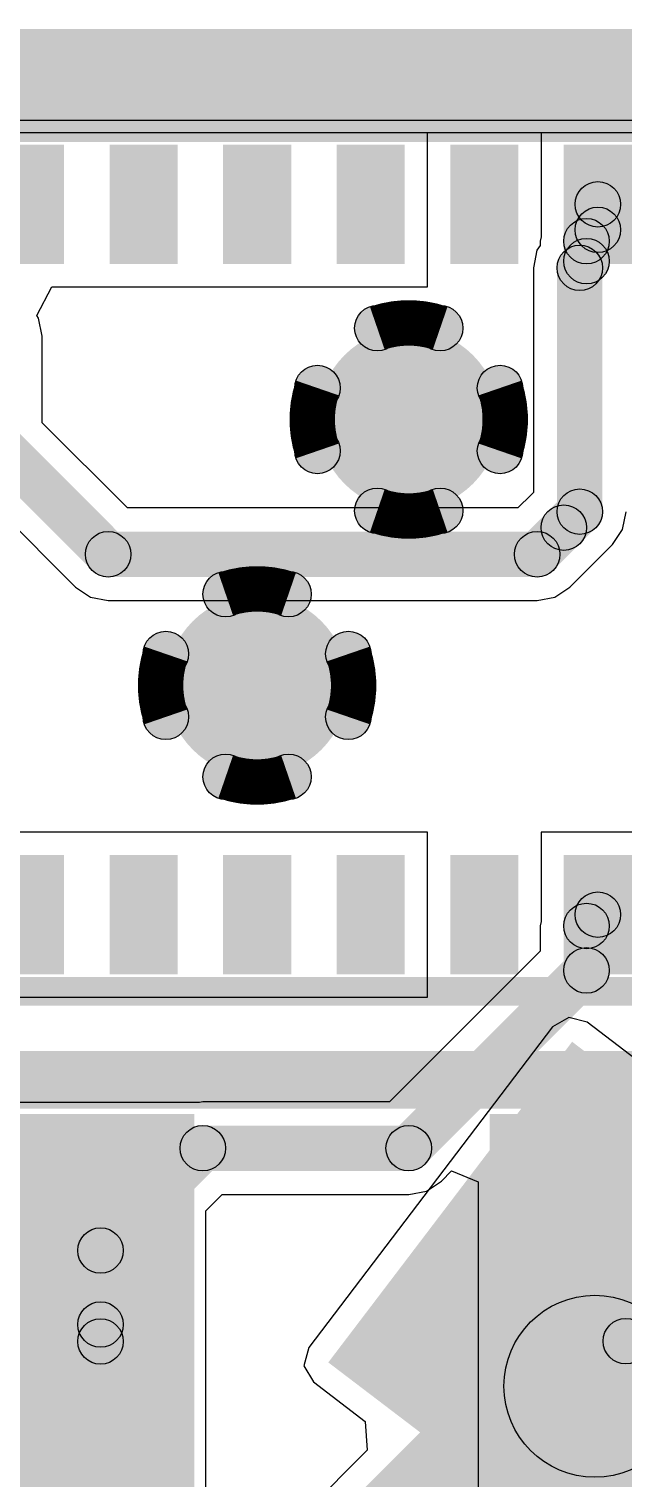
# Model space of a CAD drawing. Header units: millimetres. Extents: x -1.43 to 1.09, y -0.91 to 0.99.
# Drawn here: x -0.318 to -0.2151, y -0.5131 to -0.2621 of the extents above; entities that cross this region are included whole.
import ezdxf

# ---------------------------------------------------------------- set-up
doc = ezdxf.new("R2010")
doc.units = ezdxf.units.MM
doc.header["$MEASUREMENT"] = 0
for name, color, linetype in [('BottomLayer', 5, 'Continuous'), ('InternalPlane1', 76, 'Continuous'), ('InternalPlane2', 16, 'Continuous'), ('TopLayer', 1, 'Continuous'), ('TopOverlay', 2, 'Continuous'), ('TopPaste', 8, 'Continuous'), ('TopSolder', 216, 'Continuous'), ('ViaHoleLayer', 16, 'Continuous')]:
    doc.layers.add(name, color=color, linetype=linetype)

# ---------------------------------------------------------------- blocks, each defined once
blk = doc.blocks.new('ABS07_4')
at = {"layer": 'TopLayer'}
for points in [[(-0.07087, 0.0374), (-0.02756, 0.0374), (-0.02756, -0.0374), (-0.07087, -0.0374)], [(0.02756, 0.0374), (0.07087, 0.0374), (0.07087, -0.0374), (0.02756, -0.0374)]]:
    blk.add_hatch(color=1, dxfattribs=at).paths.add_polyline_path(points)
at = {"layer": 'TopOverlay'}
h = blk.add_hatch(color=2, dxfattribs=at)
edge = h.paths.add_edge_path()
edge.add_arc((-0.07874, 0.04528), 0.005, 0, 360)
h = blk.add_hatch(color=2, dxfattribs=at)
edge = h.paths.add_edge_path()
edge.add_arc((-0.07874, 0.04528), 0.005, 0, 360)
for points in [[(0.07874, 0.05028), (0.07874, 0.04028), (-0.07874, 0.04028), (-0.07874, 0.05028)], [(-0.08374, 0.04528), (-0.07374, 0.04528), (-0.07374, -0.04528), (-0.08374, -0.04528)], [(0.07374, 0.04528), (0.08374, 0.04528), (0.08374, -0.04528), (0.07374, -0.04528)], [(0.07874, -0.04028), (0.07874, -0.05028), (-0.07874, -0.05028), (-0.07874, -0.04028)]]:
    blk.add_hatch(color=2, dxfattribs=at).paths.add_polyline_path(points)
h = blk.add_hatch(color=2, dxfattribs=at)
edge = h.paths.add_edge_path()
edge.add_arc((0.07874, 0.04528), 0.005, 0, 360)
h = blk.add_hatch(color=2, dxfattribs=at)
edge = h.paths.add_edge_path()
edge.add_arc((0.07874, 0.04528), 0.005, 0, 360)
h = blk.add_hatch(color=2, dxfattribs=at)
edge = h.paths.add_edge_path()
edge.add_arc((-0.07874, -0.04528), 0.005, 0, 360)
h = blk.add_hatch(color=2, dxfattribs=at)
edge = h.paths.add_edge_path()
edge.add_arc((-0.07874, -0.04528), 0.005, 0, 360)
h = blk.add_hatch(color=2, dxfattribs=at)
edge = h.paths.add_edge_path()
edge.add_arc((0.07874, -0.04528), 0.005, 0, 360)
h = blk.add_hatch(color=2, dxfattribs=at)
edge = h.paths.add_edge_path()
edge.add_arc((0.07874, -0.04528), 0.005, 0, 360)
at = {"layer": 'TopPaste'}
for points in [[(-0.07087, 0.0374), (-0.02756, 0.0374), (-0.02756, -0.0374), (-0.07087, -0.0374)], [(0.02756, 0.0374), (0.07087, 0.0374), (0.07087, -0.0374), (0.02756, -0.0374)]]:
    blk.add_hatch(color=8, dxfattribs=at).paths.add_polyline_path(points)
at = {"layer": 'TopSolder'}
for points in [[(-0.07283, 0.03937), (-0.02559, 0.03937), (-0.02559, -0.03937), (-0.07283, -0.03937)], [(0.02559, 0.03937), (0.07284, 0.03937), (0.07284, -0.03937), (0.02559, -0.03937)]]:
    blk.add_hatch(color=216, dxfattribs=at).paths.add_polyline_path(points)
at = {"layer": 'TopOverlay'}
for centre in [(-0.07874, 0.04528), (-0.07874, 0.04528), (0.07874, 0.04528), (0.07874, 0.04528), (-0.07874, -0.04528), (-0.07874, -0.04528), (0.07874, -0.04528), (0.07874, -0.04528)]:
    blk.add_circle(centre, 0.005, dxfattribs=at)
blk = doc.blocks.new('BNO055_5')
at = {"layer": 'TopLayer'}
for points in [[(-0.09929, 0.04992), (-0.1111, 0.04992), (-0.1111, 0.07059), (-0.09929, 0.07059)], [(-0.07961, 0.04992), (-0.09142, 0.04992), (-0.09142, 0.07059), (-0.07961, 0.07059)], [(-0.05992, 0.04992), (-0.07173, 0.04992), (-0.07173, 0.07059), (-0.05992, 0.07059)], [(-0.04024, 0.04992), (-0.05205, 0.04992), (-0.05205, 0.07059), (-0.04024, 0.07059)], [(-0.02055, 0.04992), (-0.03236, 0.04992), (-0.03236, 0.07059), (-0.02055, 0.07059)], [(-0.00087, 0.04992), (-0.01268, 0.04992), (-0.01268, 0.07059), (-0.00087, 0.07059)], [(0.01882, 0.04992), (0.00701, 0.04992), (0.00701, 0.07059), (0.01882, 0.07059)], [(0.0385, 0.04992), (0.02669, 0.04992), (0.02669, 0.07059), (0.0385, 0.07059)], [(0.05819, 0.04992), (0.04638, 0.04992), (0.04638, 0.07059), (0.05819, 0.07059)], [(0.07787, 0.04992), (0.06606, 0.04992), (0.06606, 0.07059), (0.07787, 0.07059)], [(-0.09929, 0.03417), (-0.09929, 0.02236), (-0.11602, 0.02236), (-0.11602, 0.03417)], [(0.0828, 0.03417), (0.0828, 0.02236), (0.06606, 0.02236), (0.06606, 0.03417)], [(-0.09929, 0.01449), (-0.09929, 0.00268), (-0.11602, 0.00268), (-0.11602, 0.01449)], [(0.0828, 0.01449), (0.0828, 0.00268), (0.06606, 0.00268), (0.06606, 0.01449)], [(-0.09929, -0.0052), (-0.09929, -0.01701), (-0.11602, -0.01701), (-0.11602, -0.0052)], [(0.0828, -0.0052), (0.0828, -0.01701), (0.06606, -0.01701), (0.06606, -0.0052)], [(-0.09929, -0.02488), (-0.09929, -0.03669), (-0.11602, -0.03669), (-0.11602, -0.02488)], [(0.0828, -0.02488), (0.0828, -0.03669), (0.06606, -0.03669), (0.06606, -0.02488)], [(-0.09929, -0.07311), (-0.1111, -0.07311), (-0.1111, -0.05244), (-0.09929, -0.05244)], [(-0.07961, -0.07311), (-0.09142, -0.07311), (-0.09142, -0.05244), (-0.07961, -0.05244)], [(-0.05992, -0.07311), (-0.07173, -0.07311), (-0.07173, -0.05244), (-0.05992, -0.05244)], [(-0.04024, -0.07311), (-0.05205, -0.07311), (-0.05205, -0.05244), (-0.04024, -0.05244)], [(-0.02055, -0.07311), (-0.03236, -0.07311), (-0.03236, -0.05244), (-0.02055, -0.05244)], [(-0.00087, -0.07311), (-0.01268, -0.07311), (-0.01268, -0.05244), (-0.00087, -0.05244)], [(0.01882, -0.07311), (0.00701, -0.07311), (0.00701, -0.05244), (0.01882, -0.05244)], [(0.0385, -0.07311), (0.02669, -0.07311), (0.02669, -0.05244), (0.0385, -0.05244)], [(0.05819, -0.07311), (0.04638, -0.07311), (0.04638, -0.05244), (0.05819, -0.05244)], [(0.07787, -0.07311), (0.06606, -0.07311), (0.06606, -0.05244), (0.07787, -0.05244)]]:
    blk.add_hatch(color=1, dxfattribs=at).paths.add_polyline_path(points)
at = {"layer": 'TopOverlay'}
h = blk.add_hatch(color=2, dxfattribs=at)
edge = h.paths.add_edge_path()
edge.add_arc((-0.10717, 0.08929), 0.006, 0, 360)
h = blk.add_hatch(color=2, dxfattribs=at)
edge = h.paths.add_edge_path()
edge.add_arc((-0.09929, 0.08929), 0.006, 0, 360)
h = blk.add_hatch(color=2, dxfattribs=at)
edge = h.paths.add_edge_path()
edge.add_arc((-0.11898, 0.07354), 0.0025, 0, 360)
h = blk.add_hatch(color=2, dxfattribs=at)
edge = h.paths.add_edge_path()
edge.add_arc((-0.11898, 0.07354), 0.0025, 0, 360)
for points in [[(0.08575, 0.07604), (0.08575, 0.07104), (-0.11898, 0.07104), (-0.11898, 0.07604)], [(-0.12148, 0.07354), (-0.11648, 0.07354), (-0.11648, -0.07606), (-0.12148, -0.07606)], [(0.08325, 0.07354), (0.08825, 0.07354), (0.08825, -0.07606), (0.08325, -0.07606)], [(0.08575, -0.07356), (0.08575, -0.07856), (-0.11898, -0.07856), (-0.11898, -0.07356)]]:
    blk.add_hatch(color=2, dxfattribs=at).paths.add_polyline_path(points)
h = blk.add_hatch(color=2, dxfattribs=at)
edge = h.paths.add_edge_path()
edge.add_arc((0.08575, 0.07354), 0.0025, 0, 360)
h = blk.add_hatch(color=2, dxfattribs=at)
edge = h.paths.add_edge_path()
edge.add_arc((0.08575, 0.07354), 0.0025, 0, 360)
h = blk.add_hatch(color=2, dxfattribs=at)
edge = h.paths.add_edge_path()
edge.add_arc((-0.11898, -0.07606), 0.0025, 0, 360)
h = blk.add_hatch(color=2, dxfattribs=at)
edge = h.paths.add_edge_path()
edge.add_arc((-0.11898, -0.07606), 0.0025, 0, 360)
h = blk.add_hatch(color=2, dxfattribs=at)
edge = h.paths.add_edge_path()
edge.add_arc((0.08575, -0.07606), 0.0025, 0, 360)
h = blk.add_hatch(color=2, dxfattribs=at)
edge = h.paths.add_edge_path()
edge.add_arc((0.08575, -0.07606), 0.0025, 0, 360)
at = {"layer": 'TopPaste'}
for points in [[(-0.09929, 0.04992), (-0.1111, 0.04992), (-0.1111, 0.07059), (-0.09929, 0.07059)], [(-0.07961, 0.04992), (-0.09142, 0.04992), (-0.09142, 0.07059), (-0.07961, 0.07059)], [(-0.05992, 0.04992), (-0.07173, 0.04992), (-0.07173, 0.07059), (-0.05992, 0.07059)], [(-0.04024, 0.04992), (-0.05205, 0.04992), (-0.05205, 0.07059), (-0.04024, 0.07059)], [(-0.02055, 0.04992), (-0.03236, 0.04992), (-0.03236, 0.07059), (-0.02055, 0.07059)], [(-0.00087, 0.04992), (-0.01268, 0.04992), (-0.01268, 0.07059), (-0.00087, 0.07059)], [(0.01882, 0.04992), (0.00701, 0.04992), (0.00701, 0.07059), (0.01882, 0.07059)], [(0.0385, 0.04992), (0.02669, 0.04992), (0.02669, 0.07059), (0.0385, 0.07059)], [(0.05819, 0.04992), (0.04638, 0.04992), (0.04638, 0.07059), (0.05819, 0.07059)], [(0.07787, 0.04992), (0.06606, 0.04992), (0.06606, 0.07059), (0.07787, 0.07059)], [(-0.09929, 0.03417), (-0.09929, 0.02236), (-0.11602, 0.02236), (-0.11602, 0.03417)], [(0.0828, 0.03417), (0.0828, 0.02236), (0.06606, 0.02236), (0.06606, 0.03417)], [(-0.09929, 0.01449), (-0.09929, 0.00268), (-0.11602, 0.00268), (-0.11602, 0.01449)], [(0.0828, 0.01449), (0.0828, 0.00268), (0.06606, 0.00268), (0.06606, 0.01449)], [(-0.09929, -0.0052), (-0.09929, -0.01701), (-0.11602, -0.01701), (-0.11602, -0.0052)], [(0.0828, -0.0052), (0.0828, -0.01701), (0.06606, -0.01701), (0.06606, -0.0052)], [(-0.09929, -0.02488), (-0.09929, -0.03669), (-0.11602, -0.03669), (-0.11602, -0.02488)], [(0.0828, -0.02488), (0.0828, -0.03669), (0.06606, -0.03669), (0.06606, -0.02488)], [(-0.09929, -0.07311), (-0.1111, -0.07311), (-0.1111, -0.05244), (-0.09929, -0.05244)], [(-0.07961, -0.07311), (-0.09142, -0.07311), (-0.09142, -0.05244), (-0.07961, -0.05244)], [(-0.05992, -0.07311), (-0.07173, -0.07311), (-0.07173, -0.05244), (-0.05992, -0.05244)], [(-0.04024, -0.07311), (-0.05205, -0.07311), (-0.05205, -0.05244), (-0.04024, -0.05244)], [(-0.02055, -0.07311), (-0.03236, -0.07311), (-0.03236, -0.05244), (-0.02055, -0.05244)], [(-0.00087, -0.07311), (-0.01268, -0.07311), (-0.01268, -0.05244), (-0.00087, -0.05244)], [(0.01882, -0.07311), (0.00701, -0.07311), (0.00701, -0.05244), (0.01882, -0.05244)], [(0.0385, -0.07311), (0.02669, -0.07311), (0.02669, -0.05244), (0.0385, -0.05244)], [(0.05819, -0.07311), (0.04638, -0.07311), (0.04638, -0.05244), (0.05819, -0.05244)], [(0.07787, -0.07311), (0.06606, -0.07311), (0.06606, -0.05244), (0.07787, -0.05244)]]:
    blk.add_hatch(color=8, dxfattribs=at).paths.add_polyline_path(points)
at = {"layer": 'TopSolder'}
for points in [[(-0.09929, 0.04992), (-0.1111, 0.04992), (-0.1111, 0.07059), (-0.09929, 0.07059)], [(-0.07961, 0.04992), (-0.09142, 0.04992), (-0.09142, 0.07059), (-0.07961, 0.07059)], [(-0.05992, 0.04992), (-0.07173, 0.04992), (-0.07173, 0.07059), (-0.05992, 0.07059)], [(-0.04024, 0.04992), (-0.05205, 0.04992), (-0.05205, 0.07059), (-0.04024, 0.07059)], [(-0.02055, 0.04992), (-0.03236, 0.04992), (-0.03236, 0.07059), (-0.02055, 0.07059)], [(-0.00087, 0.04992), (-0.01268, 0.04992), (-0.01268, 0.07059), (-0.00087, 0.07059)], [(0.01882, 0.04992), (0.00701, 0.04992), (0.00701, 0.07059), (0.01882, 0.07059)], [(0.0385, 0.04992), (0.02669, 0.04992), (0.02669, 0.07059), (0.0385, 0.07059)], [(0.05819, 0.04992), (0.04638, 0.04992), (0.04638, 0.07059), (0.05819, 0.07059)], [(0.07787, 0.04992), (0.06606, 0.04992), (0.06606, 0.07059), (0.07787, 0.07059)], [(-0.09929, 0.03417), (-0.09929, 0.02236), (-0.11602, 0.02236), (-0.11602, 0.03417)], [(0.0828, 0.03417), (0.0828, 0.02236), (0.06606, 0.02236), (0.06606, 0.03417)], [(-0.09929, 0.01449), (-0.09929, 0.00268), (-0.11602, 0.00268), (-0.11602, 0.01449)], [(0.0828, 0.01449), (0.0828, 0.00268), (0.06606, 0.00268), (0.06606, 0.01449)], [(-0.09929, -0.0052), (-0.09929, -0.01701), (-0.11602, -0.01701), (-0.11602, -0.0052)], [(0.0828, -0.0052), (0.0828, -0.01701), (0.06606, -0.01701), (0.06606, -0.0052)], [(-0.09929, -0.02488), (-0.09929, -0.03669), (-0.11602, -0.03669), (-0.11602, -0.02488)], [(0.0828, -0.02488), (0.0828, -0.03669), (0.06606, -0.03669), (0.06606, -0.02488)], [(-0.09929, -0.07311), (-0.1111, -0.07311), (-0.1111, -0.05244), (-0.09929, -0.05244)], [(-0.07961, -0.07311), (-0.09142, -0.07311), (-0.09142, -0.05244), (-0.07961, -0.05244)], [(-0.05992, -0.07311), (-0.07173, -0.07311), (-0.07173, -0.05244), (-0.05992, -0.05244)], [(-0.04024, -0.07311), (-0.05205, -0.07311), (-0.05205, -0.05244), (-0.04024, -0.05244)], [(-0.02055, -0.07311), (-0.03236, -0.07311), (-0.03236, -0.05244), (-0.02055, -0.05244)], [(-0.00087, -0.07311), (-0.01268, -0.07311), (-0.01268, -0.05244), (-0.00087, -0.05244)], [(0.01882, -0.07311), (0.00701, -0.07311), (0.00701, -0.05244), (0.01882, -0.05244)], [(0.0385, -0.07311), (0.02669, -0.07311), (0.02669, -0.05244), (0.0385, -0.05244)], [(0.05819, -0.07311), (0.04638, -0.07311), (0.04638, -0.05244), (0.05819, -0.05244)], [(0.07787, -0.07311), (0.06606, -0.07311), (0.06606, -0.05244), (0.07787, -0.05244)]]:
    blk.add_hatch(color=216, dxfattribs=at).paths.add_polyline_path(points)
at = {"layer": 'TopOverlay', "const_width": 0.012}
blk.add_lwpolyline([(-0.09929, 0.08929, 1), (-0.10717, 0.08929, 1)], format="xyb", close=True, dxfattribs=at)
at = {"layer": 'TopOverlay'}
for centre, radius in [((-0.10717, 0.08929), 0.006), ((-0.09929, 0.08929), 0.006), ((-0.11898, 0.07354), 0.0025), ((-0.11898, 0.07354), 0.0025), ((0.08575, 0.07354), 0.0025), ((0.08575, 0.07354), 0.0025), ((-0.11898, -0.07606), 0.0025), ((-0.11898, -0.07606), 0.0025), ((0.08575, -0.07606), 0.0025), ((0.08575, -0.07606), 0.0025)]:
    blk.add_circle(centre, radius, dxfattribs=at)

msp = doc.modelspace()

# ---------------------------------------------------------------- hatches: boundary and pattern name
at = {"layer": 'BottomLayer'}
h = msp.add_hatch(color=5, dxfattribs=at)
edge = h.paths.add_edge_path()
edge.add_arc((-0.25221, -0.32973), 0.01181, 0, 360)
h = msp.add_hatch(color=5, dxfattribs=at)
edge = h.paths.add_edge_path()
edge.add_arc((-0.27849, -0.3758), 0.01181, 0, 360)
for points in [[(-0.26615, -0.49306), (-0.16649, -0.56889), (-0.12423, -0.51335), (-0.22389, -0.43752)], [(-0.21996, -0.51294), (-0.21996, -0.48145), (-0.17816, -0.48145), (-0.17816, -0.51294)], [(-0.40072, -0.70023), (-0.42299, -0.67795), (-0.2311, -0.48606), (-0.20883, -0.50833)]]:
    msp.add_hatch(color=5, dxfattribs=at).paths.add_polyline_path(points)
h = msp.add_hatch(color=5, dxfattribs=at)
edge = h.paths.add_edge_path()
edge.add_arc((-0.21996, -0.49719), 0.01575, 0, 360)
h = msp.add_hatch(color=5, dxfattribs=at)
edge = h.paths.add_edge_path()
edge.add_arc((-0.21996, -0.49719), 0.01575, 0, 360)
at = {"layer": 'InternalPlane1'}
msp.add_hatch(color=76, dxfattribs=at).paths.add_polyline_path([(-0.35979, -0.27784), (-0.35979, -0.26209), (-0.13978, -0.26209), (-0.13978, -0.27784)])
h = msp.add_hatch(color=76, dxfattribs=at)
edge = h.paths.add_edge_path()
edge.add_arc((-0.25766, -0.31391), 0.00394, 0, 360)
h = msp.add_hatch(color=76, dxfattribs=at)
edge = h.paths.add_edge_path()
edge.add_arc((-0.24676, -0.31391), 0.00394, 0, 360)
h = msp.add_hatch(color=76, dxfattribs=at)
edge = h.paths.add_edge_path()
edge.add_arc((-0.26803, -0.32428), 0.00394, 0, 360)
h = msp.add_hatch(color=76, dxfattribs=at)
edge = h.paths.add_edge_path()
edge.add_arc((-0.23639, -0.32428), 0.00394, 0, 360)
h = msp.add_hatch(color=76, dxfattribs=at)
edge = h.paths.add_edge_path()
edge.add_arc((-0.26803, -0.33518), 0.00394, 0, 360)
h = msp.add_hatch(color=76, dxfattribs=at)
edge = h.paths.add_edge_path()
edge.add_arc((-0.23639, -0.33518), 0.00394, 0, 360)
h = msp.add_hatch(color=76, dxfattribs=at)
edge = h.paths.add_edge_path()
edge.add_arc((-0.25766, -0.34555), 0.00394, 0, 360)
h = msp.add_hatch(color=76, dxfattribs=at)
edge = h.paths.add_edge_path()
edge.add_arc((-0.24676, -0.34555), 0.00394, 0, 360)
h = msp.add_hatch(color=76, dxfattribs=at)
edge = h.paths.add_edge_path()
edge.add_arc((-0.28393, -0.35998), 0.00394, 0, 360)
h = msp.add_hatch(color=76, dxfattribs=at)
edge = h.paths.add_edge_path()
edge.add_arc((-0.27304, -0.35998), 0.00394, 0, 360)
h = msp.add_hatch(color=76, dxfattribs=at)
edge = h.paths.add_edge_path()
edge.add_arc((-0.29431, -0.37035), 0.00394, 0, 360)
h = msp.add_hatch(color=76, dxfattribs=at)
edge = h.paths.add_edge_path()
edge.add_arc((-0.26267, -0.37035), 0.00394, 0, 360)
h = msp.add_hatch(color=76, dxfattribs=at)
edge = h.paths.add_edge_path()
edge.add_arc((-0.29431, -0.38125), 0.00394, 0, 360)
h = msp.add_hatch(color=76, dxfattribs=at)
edge = h.paths.add_edge_path()
edge.add_arc((-0.26267, -0.38125), 0.00394, 0, 360)
h = msp.add_hatch(color=76, dxfattribs=at)
edge = h.paths.add_edge_path()
edge.add_arc((-0.28393, -0.39162), 0.00394, 0, 360)
h = msp.add_hatch(color=76, dxfattribs=at)
edge = h.paths.add_edge_path()
edge.add_arc((-0.27304, -0.39162), 0.00394, 0, 360)
at = {"layer": 'InternalPlane2'}
msp.add_hatch(color=16, dxfattribs=at).paths.add_polyline_path([(-0.35979, -0.27784), (-0.35979, -0.26209), (-0.13978, -0.26209), (-0.13978, -0.27784)])
h = msp.add_hatch(color=16, dxfattribs=at)
edge = h.paths.add_edge_path()
edge.add_arc((-0.25221, -0.32973), 0.01575, 0, 360)
h = msp.add_hatch(color=16, dxfattribs=at)
edge = h.paths.add_edge_path()
edge.add_arc((-0.27849, -0.3758), 0.01575, 0, 360)
at = {"layer": 'TopLayer'}
h = msp.add_hatch(color=1, dxfattribs=at)
edge = h.paths.add_edge_path()
edge.add_arc((-0.21943, -0.29246), 0.00394, 0, 360)
for points in [[(-0.21549, -0.29689), (-0.22337, -0.29689), (-0.22337, -0.29246), (-0.21549, -0.29246)], [(-0.21862, -0.30165), (-0.22418, -0.29608), (-0.22222, -0.29411), (-0.21665, -0.29968)], [(-0.21979, -0.30626), (-0.22535, -0.30069), (-0.22418, -0.29952), (-0.21862, -0.30509)], [(-0.21746, -0.30231), (-0.22534, -0.30231), (-0.22534, -0.29886), (-0.21746, -0.29886)], [(-0.21863, -0.3457), (-0.22651, -0.3457), (-0.22651, -0.30347), (-0.21863, -0.30347)], [(-0.32655, -0.3364), (-0.32098, -0.33084), (-0.30152, -0.3503), (-0.30708, -0.35587)], [(-0.22255, -0.35125), (-0.22812, -0.34569), (-0.22535, -0.34292), (-0.21979, -0.34849)], [(-0.22717, -0.35587), (-0.23273, -0.3503), (-0.22812, -0.34569), (-0.22255, -0.35125)], [(-0.2214, -0.34847), (-0.22927, -0.34847), (-0.22927, -0.34847), (-0.2214, -0.34847)], [(-0.3043, -0.35702), (-0.3043, -0.34915), (-0.22995, -0.34915), (-0.22995, -0.35702)], [(-0.21862, -0.42025), (-0.22418, -0.41468), (-0.22222, -0.41271), (-0.21665, -0.41828)], [(-0.21746, -0.42516), (-0.22534, -0.42516), (-0.22534, -0.41746), (-0.21746, -0.41746)], [(-0.24942, -0.45875), (-0.25499, -0.45318), (-0.22418, -0.42237), (-0.21862, -0.42794)], [(-0.30283, -0.47646), (-0.3084, -0.4709), (-0.29068, -0.45318), (-0.28512, -0.45875)], [(-0.2879, -0.4599), (-0.2879, -0.45203), (-0.25221, -0.45203), (-0.25221, -0.4599)], [(-0.32612, -0.47157), (-0.32055, -0.466), (-0.30283, -0.48371), (-0.3084, -0.48928)], [(-0.30168, -0.4865), (-0.30955, -0.4865), (-0.30955, -0.47368), (-0.30168, -0.47368)], [(-0.30168, -0.48943), (-0.30955, -0.48943), (-0.30955, -0.4865), (-0.30168, -0.4865)]]:
    msp.add_hatch(color=1, dxfattribs=at).paths.add_polyline_path(points)
h = msp.add_hatch(color=1, dxfattribs=at)
edge = h.paths.add_edge_path()
edge.add_arc((-0.21943, -0.29689), 0.00394, 0, 360)
h = msp.add_hatch(color=1, dxfattribs=at)
edge = h.paths.add_edge_path()
edge.add_arc((-0.21943, -0.29689), 0.00394, 0, 360)
h = msp.add_hatch(color=1, dxfattribs=at)
edge = h.paths.add_edge_path()
edge.add_arc((-0.2214, -0.29886), 0.00394, 0, 360)
h = msp.add_hatch(color=1, dxfattribs=at)
edge = h.paths.add_edge_path()
edge.add_arc((-0.2214, -0.29886), 0.00394, 0, 360)
h = msp.add_hatch(color=1, dxfattribs=at)
edge = h.paths.add_edge_path()
edge.add_arc((-0.2214, -0.30231), 0.00394, 0, 360)
h = msp.add_hatch(color=1, dxfattribs=at)
edge = h.paths.add_edge_path()
edge.add_arc((-0.2214, -0.30231), 0.00394, 0, 360)
h = msp.add_hatch(color=1, dxfattribs=at)
edge = h.paths.add_edge_path()
edge.add_arc((-0.22257, -0.30347), 0.00394, 0, 360)
h = msp.add_hatch(color=1, dxfattribs=at)
edge = h.paths.add_edge_path()
edge.add_arc((-0.22257, -0.30347), 0.00394, 0, 360)
h = msp.add_hatch(color=1, dxfattribs=at)
edge = h.paths.add_edge_path()
edge.add_arc((-0.25221, -0.32973), 0.01181, 0, 360)
h = msp.add_hatch(color=1, dxfattribs=at)
edge = h.paths.add_edge_path()
edge.add_arc((-0.22257, -0.3457), 0.00394, 0, 360)
h = msp.add_hatch(color=1, dxfattribs=at)
edge = h.paths.add_edge_path()
edge.add_arc((-0.22257, -0.3457), 0.00394, 0, 360)
h = msp.add_hatch(color=1, dxfattribs=at)
edge = h.paths.add_edge_path()
edge.add_arc((-0.22534, -0.34847), 0.00394, 0, 360)
h = msp.add_hatch(color=1, dxfattribs=at)
edge = h.paths.add_edge_path()
edge.add_arc((-0.22534, -0.34847), 0.00394, 0, 360)
h = msp.add_hatch(color=1, dxfattribs=at)
edge = h.paths.add_edge_path()
edge.add_arc((-0.22534, -0.34847), 0.00394, 0, 360)
h = msp.add_hatch(color=1, dxfattribs=at)
edge = h.paths.add_edge_path()
edge.add_arc((-0.22534, -0.34847), 0.00394, 0, 360)
h = msp.add_hatch(color=1, dxfattribs=at)
edge = h.paths.add_edge_path()
edge.add_arc((-0.3043, -0.35308), 0.00394, 0, 360)
h = msp.add_hatch(color=1, dxfattribs=at)
edge = h.paths.add_edge_path()
edge.add_arc((-0.3043, -0.35308), 0.00394, 0, 360)
h = msp.add_hatch(color=1, dxfattribs=at)
edge = h.paths.add_edge_path()
edge.add_arc((-0.22995, -0.35308), 0.00394, 0, 360)
h = msp.add_hatch(color=1, dxfattribs=at)
edge = h.paths.add_edge_path()
edge.add_arc((-0.22995, -0.35308), 0.00394, 0, 360)
h = msp.add_hatch(color=1, dxfattribs=at)
edge = h.paths.add_edge_path()
edge.add_arc((-0.27849, -0.3758), 0.01181, 0, 360)
h = msp.add_hatch(color=1, dxfattribs=at)
edge = h.paths.add_edge_path()
edge.add_arc((-0.21943, -0.4155), 0.00394, 0, 360)
h = msp.add_hatch(color=1, dxfattribs=at)
edge = h.paths.add_edge_path()
edge.add_arc((-0.2214, -0.41746), 0.00394, 0, 360)
h = msp.add_hatch(color=1, dxfattribs=at)
edge = h.paths.add_edge_path()
edge.add_arc((-0.2214, -0.41746), 0.00394, 0, 360)
h = msp.add_hatch(color=1, dxfattribs=at)
edge = h.paths.add_edge_path()
edge.add_arc((-0.2214, -0.42516), 0.00394, 0, 360)
h = msp.add_hatch(color=1, dxfattribs=at)
edge = h.paths.add_edge_path()
edge.add_arc((-0.2214, -0.42516), 0.00394, 0, 360)
h = msp.add_hatch(color=1, dxfattribs=at)
edge = h.paths.add_edge_path()
edge.add_arc((-0.2879, -0.45596), 0.00394, 0, 360)
h = msp.add_hatch(color=1, dxfattribs=at)
edge = h.paths.add_edge_path()
edge.add_arc((-0.2879, -0.45596), 0.00394, 0, 360)
h = msp.add_hatch(color=1, dxfattribs=at)
edge = h.paths.add_edge_path()
edge.add_arc((-0.25221, -0.45596), 0.00394, 0, 360)
h = msp.add_hatch(color=1, dxfattribs=at)
edge = h.paths.add_edge_path()
edge.add_arc((-0.25221, -0.45596), 0.00394, 0, 360)
h = msp.add_hatch(color=1, dxfattribs=at)
edge = h.paths.add_edge_path()
edge.add_arc((-0.30562, -0.47368), 0.00394, 0, 360)
h = msp.add_hatch(color=1, dxfattribs=at)
edge = h.paths.add_edge_path()
edge.add_arc((-0.30562, -0.47368), 0.00394, 0, 360)
h = msp.add_hatch(color=1, dxfattribs=at)
edge = h.paths.add_edge_path()
edge.add_arc((-0.30562, -0.4865), 0.00394, 0, 360)
h = msp.add_hatch(color=1, dxfattribs=at)
edge = h.paths.add_edge_path()
edge.add_arc((-0.30562, -0.4865), 0.00394, 0, 360)
h = msp.add_hatch(color=1, dxfattribs=at)
edge = h.paths.add_edge_path()
edge.add_arc((-0.30562, -0.4865), 0.00394, 0, 360)
h = msp.add_hatch(color=1, dxfattribs=at)
edge = h.paths.add_edge_path()
edge.add_arc((-0.30562, -0.48943), 0.00394, 0, 360)
h = msp.add_hatch(color=1, dxfattribs=at)
edge = h.paths.add_edge_path()
edge.add_arc((-0.21457, -0.48938), 0.00394, 0, 360)
at = {"layer": 'ViaHoleLayer'}
h = msp.add_hatch(color=16, dxfattribs=at)
edge = h.paths.add_edge_path()
edge.add_arc((-0.25221, -0.32973), 0.00591, 0, 360)
h = msp.add_hatch(color=16, dxfattribs=at)
edge = h.paths.add_edge_path()
edge.add_arc((-0.27849, -0.3758), 0.00591, 0, 360)

# ---------------------------------------------------------------- linework, layer by layer
at = {"layer": 'BottomLayer'}
for p, q in [((-0.35979, -0.28), (-0.13978, -0.28)), ((-0.22446, -0.4333), (-0.22728, -0.43494)), ((-0.22131, -0.43413), (-0.22446, -0.4333)), ((-0.12165, -0.50996), (-0.22131, -0.43413)), ((-0.22131, -0.43413), (-0.22131, -0.43413)), ((-0.22728, -0.43494), (-0.26954, -0.49048)), ((-0.26954, -0.49048), (-0.27037, -0.49363)), ((-0.27037, -0.49363), (-0.26873, -0.49645)), ((-0.26873, -0.49645), (-0.25975, -0.50327)), ((-0.25975, -0.50327), (-0.25942, -0.50826)), ((-0.25942, -0.50826), (-0.28956, -0.53841))]:
    msp.add_line(p, q, dxfattribs=at)
msp.add_circle((-0.21996, -0.49719), 0.01575, dxfattribs=at)
msp.add_circle((-0.21996, -0.49719), 0.01575, dxfattribs=at)
at = {"layer": 'InternalPlane1'}
msp.add_line((-0.35979, -0.27791), (-0.13978, -0.27791), dxfattribs=at)
at = {"layer": 'InternalPlane1', "const_width": 0.00787}
for points in [[(-0.25766, -0.31391, -0.167343), (-0.24676, -0.31391)], [(-0.26803, -0.33518, -0.167343), (-0.26803, -0.32428)], [(-0.23639, -0.32428, -0.167343), (-0.23639, -0.33518)], [(-0.24676, -0.34555, -0.167343), (-0.25766, -0.34555)], [(-0.28393, -0.35998, -0.167343), (-0.27304, -0.35998)], [(-0.29431, -0.38125, -0.167343), (-0.29431, -0.37035)], [(-0.26267, -0.37035, -0.167343), (-0.26267, -0.38125)], [(-0.27304, -0.39162, -0.167343), (-0.28393, -0.39162)]]:
    msp.add_lwpolyline(points, format="xyb", dxfattribs=at)
at = {"layer": 'InternalPlane1'}
for centre in [(-0.25766, -0.31391), (-0.24676, -0.31391), (-0.26803, -0.32428), (-0.23639, -0.32428), (-0.26803, -0.33518), (-0.23639, -0.33518), (-0.25766, -0.34555), (-0.24676, -0.34555), (-0.28393, -0.35998), (-0.27304, -0.35998), (-0.29431, -0.37035), (-0.26267, -0.37035), (-0.29431, -0.38125), (-0.26267, -0.38125), (-0.28393, -0.39162), (-0.27304, -0.39162)]:
    msp.add_circle(centre, 0.00394, dxfattribs=at)
at = {"layer": 'InternalPlane2'}
msp.add_line((-0.35979, -0.27791), (-0.13978, -0.27791), dxfattribs=at)
at = {"layer": 'TopLayer'}
for p, q in [((-0.24896, -0.28), (-0.22927, -0.28)), ((-0.24896, -0.30674), (-0.24896, -0.28)), ((-0.22927, -0.28), (-0.22927, -0.29809)), ((-0.22927, -0.29809), (-0.22943, -0.29886)), ((-0.22999, -0.3004), (-0.2306, -0.30347)), ((-0.22943, -0.29957), (-0.22999, -0.3004)), ((-0.22943, -0.29886), (-0.22943, -0.29957)), ((-0.2306, -0.30347), (-0.2306, -0.34238)), ((-0.31666, -0.31174), (-0.31407, -0.30674)), ((-0.31407, -0.30674), (-0.27364, -0.30674)), ((-0.27364, -0.30674), (-0.26864, -0.30674)), ((-0.26864, -0.30674), (-0.26864, -0.30674)), ((-0.26864, -0.30674), (-0.26864, -0.30674)), ((-0.26864, -0.30674), (-0.26864, -0.30674)), ((-0.26864, -0.30674), (-0.24896, -0.30674)), ((-0.31635, -0.31221), (-0.31666, -0.31174)), ((-0.31573, -0.31529), (-0.31635, -0.31221)), ((-0.31573, -0.33029), (-0.31573, -0.31529)), ((-0.31573, -0.31529), (-0.31573, -0.31529)), ((-0.30097, -0.34505), (-0.31573, -0.33029)), ((-0.23101, -0.34279), (-0.23328, -0.34505)), ((-0.2306, -0.34238), (-0.23101, -0.34279)), ((-0.23101, -0.34279), (-0.23101, -0.34279)), ((-0.32308, -0.34566), (-0.30998, -0.35876)), ((-0.23328, -0.34505), (-0.30097, -0.34505)), ((-0.21515, -0.34877), (-0.21454, -0.3457)), ((-0.21689, -0.35138), (-0.21515, -0.34877)), ((-0.21966, -0.35415), (-0.21689, -0.35138)), ((-0.21689, -0.35138), (-0.21689, -0.35138)), ((-0.22427, -0.35876), (-0.21966, -0.35415)), ((-0.21966, -0.35415), (-0.21966, -0.35415)), ((-0.21966, -0.35415), (-0.21966, -0.35415)), ((-0.30998, -0.35876), (-0.30737, -0.3605)), ((-0.22688, -0.3605), (-0.22427, -0.35876)), ((-0.30737, -0.3605), (-0.3043, -0.36111)), ((-0.3043, -0.36111), (-0.3043, -0.36111)), ((-0.3043, -0.36111), (-0.22995, -0.36111)), ((-0.22995, -0.36111), (-0.22688, -0.3605)), ((-0.27364, -0.40122), (-0.3227, -0.40122)), ((-0.26864, -0.40122), (-0.27364, -0.40122)), ((-0.24896, -0.40122), (-0.26864, -0.40122)), ((-0.24896, -0.42977), (-0.24896, -0.40122)), ((-0.17522, -0.40122), (-0.22927, -0.40122)), ((-0.22927, -0.40122), (-0.22927, -0.41669)), ((-0.22927, -0.41669), (-0.22943, -0.41746)), ((-0.22943, -0.41746), (-0.22943, -0.42183)), ((-0.22943, -0.42183), (-0.25553, -0.44793)), ((-0.3227, -0.42977), (-0.27364, -0.42977)), ((-0.27364, -0.42977), (-0.26864, -0.42977)), ((-0.26864, -0.42977), (-0.26364, -0.42977)), ((-0.26364, -0.42977), (-0.24896, -0.42977)), ((-0.28845, -0.44804), (-0.32774, -0.44804)), ((-0.2879, -0.44793), (-0.28845, -0.44804)), ((-0.25553, -0.44793), (-0.2879, -0.44793)), ((-0.2879, -0.44793), (-0.2879, -0.44793)), ((-0.24914, -0.46338), (-0.24653, -0.46164)), ((-0.24653, -0.46164), (-0.24478, -0.45989)), ((-0.24478, -0.45989), (-0.24016, -0.4618)), ((-0.24016, -0.4618), (-0.24016, -0.53072)), ((-0.2874, -0.46682), (-0.28457, -0.46399)), ((-0.28457, -0.46399), (-0.25221, -0.46399)), ((-0.25221, -0.46399), (-0.24914, -0.46338)), ((-0.2874, -0.53072), (-0.2874, -0.46682))]:
    msp.add_line(p, q, dxfattribs=at)
for centre in [(-0.21943, -0.29246), (-0.21943, -0.29689), (-0.21943, -0.29689), (-0.2214, -0.29886), (-0.2214, -0.29886), (-0.2214, -0.30231), (-0.2214, -0.30231), (-0.22257, -0.30347), (-0.22257, -0.30347), (-0.22257, -0.3457), (-0.22257, -0.3457), (-0.22534, -0.34847), (-0.22534, -0.34847), (-0.22534, -0.34847), (-0.22534, -0.34847), (-0.3043, -0.35308), (-0.3043, -0.35308), (-0.22995, -0.35308), (-0.22995, -0.35308), (-0.21943, -0.4155), (-0.2214, -0.41746), (-0.2214, -0.41746), (-0.2214, -0.42516), (-0.2214, -0.42516), (-0.2879, -0.45596), (-0.2879, -0.45596), (-0.25221, -0.45596), (-0.25221, -0.45596), (-0.30562, -0.47368), (-0.30562, -0.47368), (-0.30562, -0.4865), (-0.30562, -0.4865), (-0.30562, -0.4865), (-0.30562, -0.48943), (-0.21457, -0.48938)]:
    msp.add_circle(centre, 0.00394, dxfattribs=at)

# ---------------------------------------------------------------- block references
at = {"rotation": 180}
for name, p in [('BNO055_5', (-0.26557, -0.35524)), ('ABS07_4', (-0.26378, -0.48938))]:
    msp.add_blockref(name, p, dxfattribs=at)

doc.saveas('drawing.dxf')
